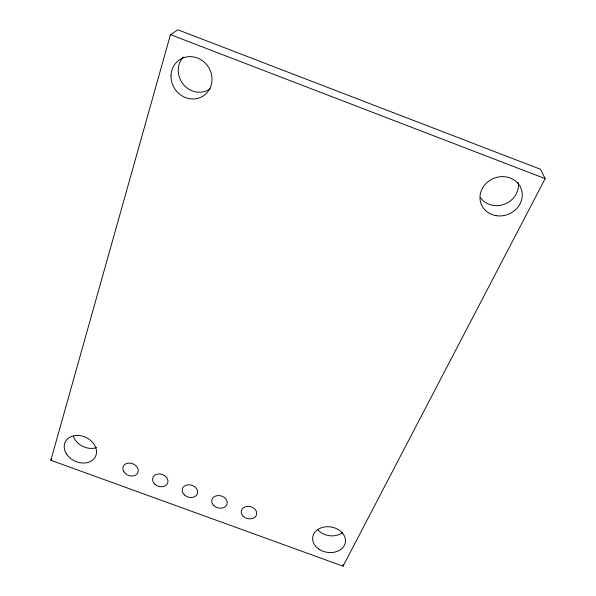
<?xml version="1.0" encoding="UTF-8"?>
<svg xmlns="http://www.w3.org/2000/svg" width="596" height="596" viewBox="0 0 596 596"><rect width="100%" height="100%" fill="white"/><g stroke="black" fill="none" stroke-linecap="round" stroke-linejoin="round"><path stroke-width="0.89" d="M343.05 566.2L545.161 178.636L540.535 169.286L177.876 29.8L170.463 34.65L50.839 460.261L343.05 566.2L343.199 564.419M50.839 460.261L51.763 458.734M170.463 34.65L545.161 178.636M342.611 532.496A16.107 12.628 9.3 0 1 317.988 529.926M518.185 182.354A20.741 18.863 -22.5 0 1 505.08 203.981A20.741 18.863 -22.5 0 1 480.592 197.768M210.217 88.767A20.957 19.467 59.2 0 1 183.583 84.714A20.957 19.467 59.2 0 1 183.225 57.074M96.612 447.574A16.345 12.874 25.4 0 1 73.397 436.302M318.711 548.976A16.532 12.814 9.5 0 0 345.3 542.725A16.532 12.814 9.5 0 0 323.181 527.229A16.532 12.814 9.5 0 0 318.711 548.976M496.066 215.655A21.411 19.385 -21.3 0 0 521.44 189.55A21.411 19.385 -21.3 0 0 485.867 183.65A21.411 19.385 -21.3 0 0 496.066 215.655M171.007 75.528A21.635 20.04 57.6 0 0 201.061 97.185A21.635 20.04 57.6 0 0 202.424 60.703A21.635 20.04 57.6 0 0 171.007 75.528M66.514 453.973A16.777 13.075 25.2 0 0 94.511 458.093A16.777 13.075 25.2 0 0 80.058 435.616A16.777 13.075 25.2 0 0 66.514 453.973M123.856 471.779A7.919 6.206 22 0 0 137.199 473.708A7.919 6.206 22 0 0 130.569 463.167A7.919 6.206 22 0 0 123.856 471.779M154.714 484.034A7.897 6.206 20.1 0 0 167.685 483.08A7.897 6.206 20.1 0 0 158.424 473.954A7.897 6.206 20.1 0 0 154.714 484.034M184.268 494.769A7.882 6.191 18.2 0 0 197.321 493.846A7.882 6.191 18.2 0 0 188.187 484.779A7.882 6.191 18.2 0 0 184.268 494.769M213.748 505.475A7.867 6.176 16.2 0 0 226.867 504.588A7.867 6.176 16.2 0 0 217.868 495.574A7.867 6.176 16.2 0 0 213.748 505.475M243.146 516.158A7.86 6.161 14.3 0 0 256.332 515.294A7.86 6.161 14.3 0 0 247.467 506.339A7.86 6.161 14.3 0 0 243.146 516.158"/></g></svg>
